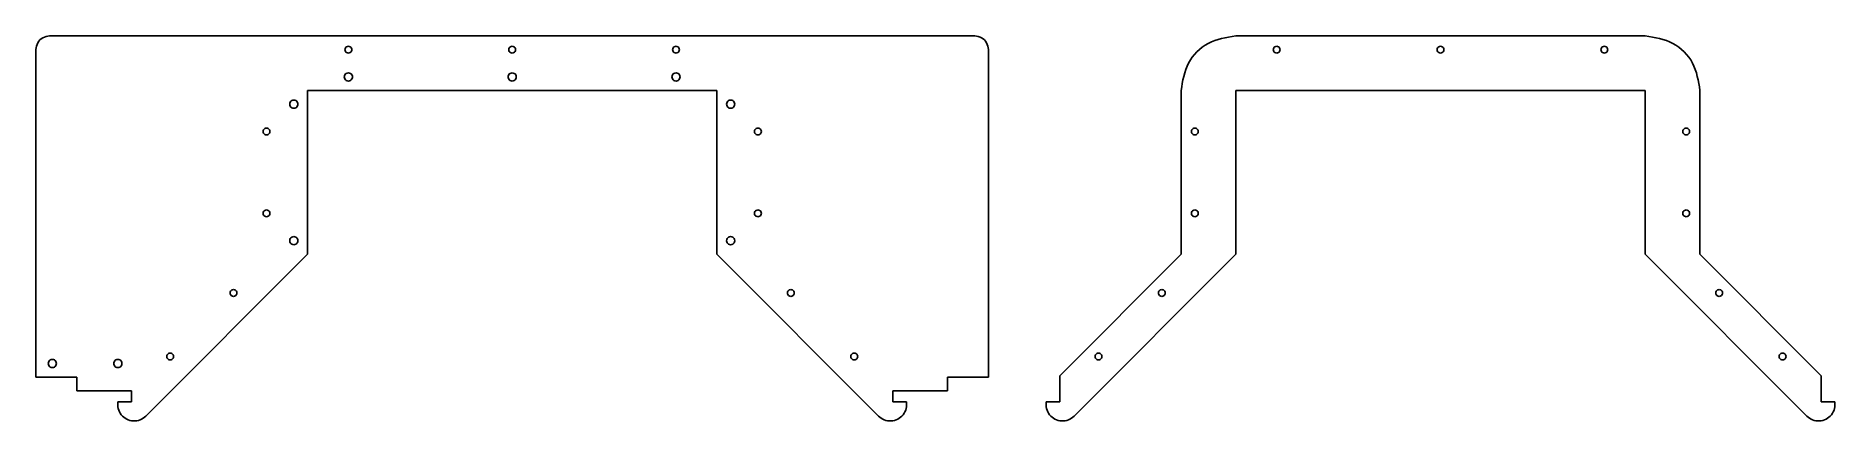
# Model space of a CAD drawing. Extents: x 115 to 774, y 215 to 356.
import ezdxf

# ---------------------------------------------------------------- set-up
doc = ezdxf.new("R2010")
doc.units = 0
doc.layers.add('Goal_Parts_v0', color=7, linetype='CONTINUOUS')

msp = doc.modelspace()

# ---------------------------------------------------------------- linework, layer by layer
at = {"layer": 'Goal_Parts_v0', "color": 7}
for p, q in [((458.803375, 355.91496), (119.966105, 355.91496)), ((704.384545, 355.91496), (554.384845, 355.91496)), ((114.966115, 350.91497), (114.966115, 230.91394)), ((463.803365, 230.91394), (463.803365, 350.91497)), ((214.38489, 275.914485), (214.38489, 335.915)), ((214.38489, 335.915), (364.38459, 335.915)), ((364.38459, 335.915), (364.38459, 275.914485)), ((534.384885, 335.915), (534.384885, 275.914485)), ((554.384845, 275.914485), (554.384845, 335.915)), ((554.384845, 335.915), (704.384545, 335.915)), ((704.384545, 335.915), (704.384545, 275.914485)), ((724.384505, 275.914485), (724.384505, 335.915)), ((155.239085, 216.649935), (214.38489, 275.914485)), ((364.38459, 275.914485), (423.530395, 216.649935)), ((534.384885, 275.914485), (489.966, 231.406065)), ((495.23904, 216.649935), (554.384845, 275.914485)), ((704.384545, 275.914485), (763.53035, 216.649935)), ((768.80339, 231.406065), (724.384505, 275.914485)), ((114.966115, 230.91394), (129.966085, 230.91394)), ((129.966085, 230.91394), (129.966085, 225.91395)), ((448.803395, 225.91395), (448.803395, 230.91394)), ((448.803395, 230.91394), (463.803365, 230.91394)), ((489.966, 231.406065), (489.966, 221.914085)), ((768.80339, 221.914085), (768.80339, 231.406065)), ((129.966085, 225.91395), (149.966045, 225.91395)), ((149.966045, 225.91395), (149.966045, 221.914085)), ((428.803435, 221.914085), (428.803435, 225.91395)), ((428.803435, 225.91395), (448.803395, 225.91395)), ((149.966045, 221.914085), (144.966055, 221.914085)), ((433.803425, 221.914085), (428.803435, 221.914085)), ((489.966, 221.914085), (484.96601, 221.914085)), ((773.80338, 221.914085), (768.80339, 221.914085))]:
    msp.add_line(p, q, dxfattribs=at)
for points, knots in [([(119.966422, 355.915595), (119.090239, 355.778061), (117.363861, 355.507071), (115.374639, 353.517849), (115.103649, 351.791471), (114.966115, 350.915287)], [0, 0, 0, 0, 2.614456, 5.151369, 7.765825, 7.765825, 7.765825, 7.765825]), ([(463.804, 350.915287), (463.666466, 351.791471), (463.395476, 353.517849), (461.406254, 355.507071), (459.679876, 355.778061), (458.803692, 355.915595)], [0, 0, 0, 0, 2.614456, 5.151369, 7.765825, 7.765825, 7.765825, 7.765825]), ([(554.385162, 355.915595), (550.880597, 355.365484), (543.975411, 354.281578), (536.018902, 346.325069), (534.934996, 339.419883), (534.384885, 335.915317)], [0, 0, 0, 0, 10.457328, 20.604494, 31.061822, 31.061822, 31.061822, 31.061822]), ([(724.38514, 335.915317), (723.835029, 339.419883), (722.751123, 346.325069), (714.794614, 354.281578), (707.889428, 355.365484), (704.384862, 355.915595)], [0, 0, 0, 0, 10.457328, 20.604494, 31.061822, 31.061822, 31.061822, 31.061822]), ([(229.385177, 352.165285), (229.164824, 352.130929), (228.730651, 352.063236), (228.252663, 351.565591), (228.075554, 350.916435), (228.252663, 350.260463), (228.730651, 349.78286), (229.385177, 349.60562), (230.039704, 349.78286), (230.517692, 350.260463), (230.694801, 350.916435), (230.517692, 351.565591), (230.039704, 352.063236), (229.605531, 352.130929), (229.385177, 352.165285)], [0, 0, 0, 0, 0.653573, 1.28776, 1.941333, 2.594906, 3.229094, 3.882666, 4.536239, 5.170427, 5.823999, 6.477572, 7.11176, 7.765332, 7.765332, 7.765332, 7.765332]), ([(289.385057, 352.165285), (289.164704, 352.130929), (288.730531, 352.063236), (288.252543, 351.565591), (288.075434, 350.916435), (288.252543, 350.260463), (288.730531, 349.78286), (289.385057, 349.60562), (290.039584, 349.78286), (290.517572, 350.260463), (290.694681, 350.916435), (290.517572, 351.565591), (290.039584, 352.063236), (289.605411, 352.130929), (289.385057, 352.165285)], [0, 0, 0, 0, 0.653573, 1.28776, 1.941333, 2.594906, 3.229094, 3.882666, 4.536239, 5.170427, 5.823999, 6.477572, 7.11176, 7.765332, 7.765332, 7.765332, 7.765332]), ([(349.384937, 352.165285), (349.164584, 352.130929), (348.730411, 352.063236), (348.252423, 351.565591), (348.075314, 350.916435), (348.252423, 350.260463), (348.730411, 349.78286), (349.384938, 349.60562), (350.039464, 349.78286), (350.517452, 350.260463), (350.694561, 350.916435), (350.517452, 351.565591), (350.039464, 352.063236), (349.605291, 352.130929), (349.384937, 352.165285)], [0, 0, 0, 0, 0.653573, 1.28776, 1.941333, 2.594906, 3.229094, 3.882666, 4.536239, 5.170427, 5.823999, 6.477572, 7.11176, 7.765332, 7.765332, 7.765332, 7.765332]), ([(569.385132, 352.165285), (569.164779, 352.130929), (568.730606, 352.063236), (568.252618, 351.565591), (568.075509, 350.916435), (568.252618, 350.260463), (568.730606, 349.78286), (569.385133, 349.60562), (570.039659, 349.78286), (570.517647, 350.260463), (570.694756, 350.916435), (570.517647, 351.565591), (570.039659, 352.063236), (569.605486, 352.130929), (569.385132, 352.165285)], [0, 0, 0, 0, 0.653573, 1.28776, 1.941333, 2.594906, 3.229094, 3.882666, 4.536239, 5.170427, 5.823999, 6.477572, 7.11176, 7.765332, 7.765332, 7.765332, 7.765332]), ([(629.385012, 352.165285), (629.164659, 352.130929), (628.730486, 352.063236), (628.252498, 351.565591), (628.075389, 350.916435), (628.252498, 350.260463), (628.730486, 349.78286), (629.385012, 349.60562), (630.039539, 349.78286), (630.517527, 350.260463), (630.694636, 350.916435), (630.517527, 351.565591), (630.039539, 352.063236), (629.605366, 352.130929), (629.385012, 352.165285)], [0, 0, 0, 0, 0.653573, 1.28776, 1.941333, 2.594906, 3.229094, 3.882666, 4.536239, 5.170427, 5.823999, 6.477572, 7.11176, 7.765332, 7.765332, 7.765332, 7.765332]), ([(689.384892, 352.165285), (689.164539, 352.130929), (688.730366, 352.063236), (688.252378, 351.565591), (688.075269, 350.916435), (688.252378, 350.260463), (688.730366, 349.78286), (689.384893, 349.60562), (690.039419, 349.78286), (690.517407, 350.260463), (690.694516, 350.916435), (690.517407, 351.565591), (690.039419, 352.063236), (689.605246, 352.130929), (689.384892, 352.165285)], [0, 0, 0, 0, 0.653573, 1.28776, 1.941333, 2.594906, 3.229094, 3.882666, 4.536239, 5.170427, 5.823999, 6.477572, 7.11176, 7.765332, 7.765332, 7.765332, 7.765332]), ([(229.385177, 342.415495), (229.120719, 342.374263), (228.599646, 342.293021), (228.025988, 341.695771), (227.81343, 340.916684), (228.025988, 340.129418), (228.599646, 339.556222), (229.385177, 339.343507), (230.170709, 339.556222), (230.744367, 340.129418), (230.956925, 340.916684), (230.744367, 341.695771), (230.170709, 342.293021), (229.649636, 342.374263), (229.385177, 342.415495)], [0, 0, 0, 0, 0.784387, 1.545509, 2.329896, 3.114282, 3.875404, 4.659791, 5.444178, 6.2053, 6.989687, 7.774073, 8.535195, 9.319582, 9.319582, 9.319582, 9.319582]), ([(289.385057, 342.415495), (289.120599, 342.374263), (288.599526, 342.293021), (288.025868, 341.695771), (287.81331, 340.916684), (288.025868, 340.129418), (288.599526, 339.556222), (289.385058, 339.343507), (290.170589, 339.556222), (290.744247, 340.129418), (290.956805, 340.916684), (290.744247, 341.695771), (290.170589, 342.293021), (289.649516, 342.374263), (289.385057, 342.415495)], [0, 0, 0, 0, 0.784387, 1.545509, 2.329896, 3.114282, 3.875404, 4.659791, 5.444178, 6.2053, 6.989687, 7.774073, 8.535195, 9.319582, 9.319582, 9.319582, 9.319582]), ([(349.384937, 342.415495), (349.120479, 342.374263), (348.599406, 342.293021), (348.025748, 341.695771), (347.81319, 340.916684), (348.025748, 340.129418), (348.599406, 339.556222), (349.384938, 339.343507), (350.170469, 339.556222), (350.744127, 340.129418), (350.956685, 340.916684), (350.744127, 341.695771), (350.170469, 342.293021), (349.649396, 342.374263), (349.384937, 342.415495)], [0, 0, 0, 0, 0.784387, 1.545509, 2.329896, 3.114282, 3.875404, 4.659791, 5.444178, 6.2053, 6.989687, 7.774073, 8.535195, 9.319582, 9.319582, 9.319582, 9.319582]), ([(209.385217, 332.415515), (209.120759, 332.374283), (208.599686, 332.293041), (208.026028, 331.695791), (207.81347, 330.916704), (208.026028, 330.129438), (208.599686, 329.556242), (209.385217, 329.343527), (210.170749, 329.556242), (210.744407, 330.129438), (210.956965, 330.916704), (210.744407, 331.695791), (210.170749, 332.293041), (209.649676, 332.374283), (209.385217, 332.415515)], [0, 0, 0, 0, 0.784387, 1.545509, 2.329896, 3.114282, 3.875404, 4.659791, 5.444178, 6.2053, 6.989687, 7.774073, 8.535195, 9.319582, 9.319582, 9.319582, 9.319582]), ([(369.384897, 332.415515), (369.120439, 332.374283), (368.599366, 332.293041), (368.025708, 331.695791), (367.81315, 330.916704), (368.025708, 330.129438), (368.599366, 329.556242), (369.384897, 329.343527), (370.170429, 329.556242), (370.744087, 330.129438), (370.956645, 330.916704), (370.744087, 331.695791), (370.170429, 332.293041), (369.649356, 332.374283), (369.384897, 332.415515)], [0, 0, 0, 0, 0.784387, 1.545509, 2.329896, 3.114282, 3.875404, 4.659791, 5.444178, 6.2053, 6.989687, 7.774073, 8.535195, 9.319582, 9.319582, 9.319582, 9.319582]), ([(199.385237, 322.165345), (199.164884, 322.130989), (198.730711, 322.063296), (198.252723, 321.565651), (198.075614, 320.916495), (198.252723, 320.260523), (198.730711, 319.78292), (199.385237, 319.60568), (200.039764, 319.78292), (200.517752, 320.260523), (200.694861, 320.916495), (200.517752, 321.565651), (200.039764, 322.063296), (199.605591, 322.130989), (199.385237, 322.165345)], [0, 0, 0, 0, 0.653573, 1.28776, 1.941333, 2.594906, 3.229094, 3.882666, 4.536239, 5.170427, 5.823999, 6.477572, 7.11176, 7.765332, 7.765332, 7.765332, 7.765332]), ([(379.384877, 322.165345), (379.164524, 322.130989), (378.730351, 322.063296), (378.252363, 321.565651), (378.075254, 320.916495), (378.252363, 320.260523), (378.730351, 319.78292), (379.384878, 319.60568), (380.039404, 319.78292), (380.517392, 320.260523), (380.694501, 320.916495), (380.517392, 321.565651), (380.039404, 322.063296), (379.605231, 322.130989), (379.384877, 322.165345)], [0, 0, 0, 0, 0.653573, 1.28776, 1.941333, 2.594906, 3.229094, 3.882666, 4.536239, 5.170427, 5.823999, 6.477572, 7.11176, 7.765332, 7.765332, 7.765332, 7.765332]), ([(539.385192, 322.165345), (539.164839, 322.130989), (538.730666, 322.063296), (538.252678, 321.565651), (538.075569, 320.916495), (538.252678, 320.260523), (538.730666, 319.78292), (539.385192, 319.60568), (540.039719, 319.78292), (540.517707, 320.260523), (540.694816, 320.916495), (540.517707, 321.565651), (540.039719, 322.063296), (539.605546, 322.130989), (539.385192, 322.165345)], [0, 0, 0, 0, 0.653573, 1.28776, 1.941333, 2.594906, 3.229094, 3.882666, 4.536239, 5.170427, 5.823999, 6.477572, 7.11176, 7.765332, 7.765332, 7.765332, 7.765332]), ([(719.384832, 322.165345), (719.164479, 322.130989), (718.730306, 322.063296), (718.252318, 321.565651), (718.075209, 320.916495), (718.252318, 320.260523), (718.730306, 319.78292), (719.384833, 319.60568), (720.039359, 319.78292), (720.517347, 320.260523), (720.694456, 320.916495), (720.517347, 321.565651), (720.039359, 322.063296), (719.605186, 322.130989), (719.384832, 322.165345)], [0, 0, 0, 0, 0.653573, 1.28776, 1.941333, 2.594906, 3.229094, 3.882666, 4.536239, 5.170427, 5.823999, 6.477572, 7.11176, 7.765332, 7.765332, 7.765332, 7.765332]), ([(199.385237, 292.16477), (199.164884, 292.130414), (198.730711, 292.062721), (198.252723, 291.565076), (198.075614, 290.91592), (198.252723, 290.259948), (198.730711, 289.782345), (199.385237, 289.605105), (200.039764, 289.782345), (200.517752, 290.259948), (200.694861, 290.91592), (200.517752, 291.565076), (200.039764, 292.062721), (199.605591, 292.130414), (199.385237, 292.16477)], [0, 0, 0, 0, 0.653573, 1.28776, 1.941333, 2.594906, 3.229094, 3.882666, 4.536239, 5.170427, 5.823999, 6.477572, 7.11176, 7.765332, 7.765332, 7.765332, 7.765332]), ([(379.384877, 292.16477), (379.164524, 292.130414), (378.730351, 292.062721), (378.252363, 291.565076), (378.075254, 290.91592), (378.252363, 290.259948), (378.730351, 289.782345), (379.384878, 289.605105), (380.039404, 289.782345), (380.517392, 290.259948), (380.694501, 290.91592), (380.517392, 291.565076), (380.039404, 292.062721), (379.605231, 292.130414), (379.384877, 292.16477)], [0, 0, 0, 0, 0.653573, 1.28776, 1.941333, 2.594906, 3.229094, 3.882666, 4.536239, 5.170427, 5.823999, 6.477572, 7.11176, 7.765332, 7.765332, 7.765332, 7.765332]), ([(539.385192, 292.16477), (539.164839, 292.130414), (538.730666, 292.062721), (538.252678, 291.565076), (538.075569, 290.91592), (538.252678, 290.259948), (538.730666, 289.782345), (539.385192, 289.605105), (540.039719, 289.782345), (540.517707, 290.259948), (540.694816, 290.91592), (540.517707, 291.565076), (540.039719, 292.062721), (539.605546, 292.130414), (539.385192, 292.16477)], [0, 0, 0, 0, 0.653573, 1.28776, 1.941333, 2.594906, 3.229094, 3.882666, 4.536239, 5.170427, 5.823999, 6.477572, 7.11176, 7.765332, 7.765332, 7.765332, 7.765332]), ([(719.384832, 292.16477), (719.164479, 292.130414), (718.730306, 292.062721), (718.252318, 291.565076), (718.075209, 290.91592), (718.252318, 290.259948), (718.730306, 289.782345), (719.384832, 289.605105), (720.039359, 289.782345), (720.517347, 290.259948), (720.694456, 290.91592), (720.517347, 291.565076), (720.039359, 292.062721), (719.605186, 292.130414), (719.384832, 292.16477)], [0, 0, 0, 0, 0.653573, 1.28776, 1.941333, 2.594906, 3.229094, 3.882666, 4.536239, 5.170427, 5.823999, 6.477572, 7.11176, 7.765332, 7.765332, 7.765332, 7.765332]), ([(209.385217, 282.41498), (209.120759, 282.373748), (208.599686, 282.292506), (208.026028, 281.695256), (207.81347, 280.916169), (208.026028, 280.128903), (208.599686, 279.555707), (209.385218, 279.342992), (210.170749, 279.555707), (210.744407, 280.128903), (210.956965, 280.916169), (210.744407, 281.695256), (210.170749, 282.292506), (209.649676, 282.373748), (209.385217, 282.41498)], [0, 0, 0, 0, 0.784387, 1.545509, 2.329896, 3.114282, 3.875404, 4.659791, 5.444178, 6.2053, 6.989687, 7.774073, 8.535195, 9.319582, 9.319582, 9.319582, 9.319582]), ([(369.384897, 282.41498), (369.120439, 282.373748), (368.599366, 282.292506), (368.025708, 281.695256), (367.81315, 280.916169), (368.025708, 280.128903), (368.599366, 279.555707), (369.384897, 279.342992), (370.170429, 279.555707), (370.744087, 280.128903), (370.956645, 280.916169), (370.744087, 281.695256), (370.170429, 282.292506), (369.649356, 282.373748), (369.384897, 282.41498)], [0, 0, 0, 0, 0.784387, 1.545509, 2.329896, 3.114282, 3.875404, 4.659791, 5.444178, 6.2053, 6.989687, 7.774073, 8.535195, 9.319582, 9.319582, 9.319582, 9.319582]), ([(187.327857, 263.01573), (187.107504, 262.981374), (186.673331, 262.913681), (186.195343, 262.416036), (186.018234, 261.76688), (186.195343, 261.110908), (186.673331, 260.633305), (187.327858, 260.456065), (187.982384, 260.633305), (188.460372, 261.110908), (188.637481, 261.76688), (188.460372, 262.416036), (187.982384, 262.913681), (187.548211, 262.981374), (187.327857, 263.01573)], [0, 0, 0, 0, 0.653573, 1.28776, 1.941333, 2.594906, 3.229094, 3.882666, 4.536239, 5.170427, 5.823999, 6.477572, 7.11176, 7.765332, 7.765332, 7.765332, 7.765332]), ([(391.442257, 263.01573), (391.221904, 262.981374), (390.787731, 262.913681), (390.309743, 262.416036), (390.132634, 261.76688), (390.309743, 261.110908), (390.787731, 260.633305), (391.442258, 260.456065), (392.096784, 260.633305), (392.574772, 261.110908), (392.751881, 261.76688), (392.574772, 262.416036), (392.096784, 262.913681), (391.662611, 262.981374), (391.442257, 263.01573)], [0, 0, 0, 0, 0.653573, 1.28776, 1.941333, 2.594906, 3.229094, 3.882666, 4.536239, 5.170427, 5.823999, 6.477572, 7.11176, 7.765332, 7.765332, 7.765332, 7.765332]), ([(527.327812, 263.01573), (527.107459, 262.981374), (526.673286, 262.913681), (526.195298, 262.416036), (526.018189, 261.76688), (526.195298, 261.110908), (526.673286, 260.633305), (527.327812, 260.456065), (527.982339, 260.633305), (528.460327, 261.110908), (528.637436, 261.76688), (528.460327, 262.416036), (527.982339, 262.913681), (527.548166, 262.981374), (527.327812, 263.01573)], [0, 0, 0, 0, 0.653573, 1.28776, 1.941333, 2.594906, 3.229094, 3.882666, 4.536239, 5.170427, 5.823999, 6.477572, 7.11176, 7.765332, 7.765332, 7.765332, 7.765332]), ([(731.442212, 263.01573), (731.221859, 262.981374), (730.787686, 262.913681), (730.309698, 262.416036), (730.132589, 261.76688), (730.309698, 261.110908), (730.787686, 260.633305), (731.442212, 260.456065), (732.096739, 260.633305), (732.574727, 261.110908), (732.751836, 261.76688), (732.574727, 262.416036), (732.096739, 262.913681), (731.662566, 262.981374), (731.442212, 263.01573)], [0, 0, 0, 0, 0.653573, 1.28776, 1.941333, 2.594906, 3.229094, 3.882666, 4.536239, 5.170427, 5.823999, 6.477572, 7.11176, 7.765332, 7.765332, 7.765332, 7.765332]), ([(120.965913, 237.41507), (120.701454, 237.373838), (120.180381, 237.292596), (119.606723, 236.695346), (119.394165, 235.916259), (119.606723, 235.128993), (120.180381, 234.555797), (120.965913, 234.343082), (121.751444, 234.555797), (122.325102, 235.128993), (122.53766, 235.916259), (122.325102, 236.695346), (121.751444, 237.292596), (121.230371, 237.373838), (120.965913, 237.41507)], [0, 0, 0, 0, 0.784387, 1.545509, 2.329896, 3.114282, 3.875404, 4.659791, 5.444178, 6.2053, 6.989687, 7.774073, 8.535195, 9.319582, 9.319582, 9.319582, 9.319582]), ([(144.966373, 237.41507), (144.701914, 237.373838), (144.180841, 237.292596), (143.607183, 236.695346), (143.394625, 235.916259), (143.607183, 235.128993), (144.180841, 234.555797), (144.966373, 234.343082), (145.751904, 234.555797), (146.325562, 235.128993), (146.53812, 235.916259), (146.325562, 236.695346), (145.751904, 237.292596), (145.230831, 237.373838), (144.966373, 237.41507)], [0, 0, 0, 0, 0.784387, 1.545509, 2.329896, 3.114282, 3.875404, 4.659791, 5.444178, 6.2053, 6.989687, 7.774073, 8.535195, 9.319582, 9.319582, 9.319582, 9.319582]), ([(164.101462, 239.74171), (163.881109, 239.707354), (163.446936, 239.639661), (162.968948, 239.142016), (162.791839, 238.49286), (162.968948, 237.836888), (163.446936, 237.359285), (164.101463, 237.182045), (164.755989, 237.359285), (165.233977, 237.836888), (165.411086, 238.49286), (165.233977, 239.142016), (164.755989, 239.639661), (164.321816, 239.707354), (164.101462, 239.74171)], [0, 0, 0, 0, 0.653573, 1.28776, 1.941333, 2.594906, 3.229094, 3.882666, 4.536239, 5.170427, 5.823999, 6.477572, 7.11176, 7.765332, 7.765332, 7.765332, 7.765332]), ([(414.668652, 239.74171), (414.448299, 239.707354), (414.014126, 239.639661), (413.536138, 239.142016), (413.359029, 238.49286), (413.536138, 237.836888), (414.014126, 237.359285), (414.668652, 237.182045), (415.323179, 237.359285), (415.801167, 237.836888), (415.978276, 238.49286), (415.801167, 239.142016), (415.323179, 239.639661), (414.889006, 239.707354), (414.668652, 239.74171)], [0, 0, 0, 0, 0.653573, 1.28776, 1.941333, 2.594906, 3.229094, 3.882666, 4.536239, 5.170427, 5.823999, 6.477572, 7.11176, 7.765332, 7.765332, 7.765332, 7.765332]), ([(504.101417, 239.74171), (503.881064, 239.707354), (503.446891, 239.639661), (502.968903, 239.142016), (502.791794, 238.49286), (502.968903, 237.836888), (503.446891, 237.359285), (504.101418, 237.182045), (504.755944, 237.359285), (505.233932, 237.836888), (505.411041, 238.49286), (505.233932, 239.142016), (504.755944, 239.639661), (504.321771, 239.707354), (504.101417, 239.74171)], [0, 0, 0, 0, 0.653573, 1.28776, 1.941333, 2.594906, 3.229094, 3.882666, 4.536239, 5.170427, 5.823999, 6.477572, 7.11176, 7.765332, 7.765332, 7.765332, 7.765332]), ([(754.668607, 239.74171), (754.448254, 239.707354), (754.014081, 239.639661), (753.536093, 239.142016), (753.358984, 238.49286), (753.536093, 237.836888), (754.014081, 237.359285), (754.668607, 237.182045), (755.323134, 237.359285), (755.801122, 237.836888), (755.978231, 238.49286), (755.801122, 239.142016), (755.323134, 239.639661), (754.888961, 239.707354), (754.668607, 239.74171)], [0, 0, 0, 0, 0.653573, 1.28776, 1.941333, 2.594906, 3.229094, 3.882666, 4.536239, 5.170427, 5.823999, 6.477572, 7.11176, 7.765332, 7.765332, 7.765332, 7.765332]), ([(144.966124, 221.913985), (144.932092, 221.053674), (144.864714, 219.350371), (146.095511, 217.019705), (148.099075, 215.371981), (150.606774, 214.708122), (153.217447, 215.070409), (154.560648, 216.119978), (155.239076, 216.650098)], [0, 0, 0, 0, 2.544457, 5.037694, 7.582151, 10.126608, 12.619845, 15.164302, 15.164302, 15.164302, 15.164302]), ([(423.531461, 216.649659), (424.209943, 216.119606), (425.553252, 215.07017), (428.163966, 214.708144), (430.671603, 215.372256), (432.675006, 217.020184), (433.905572, 219.350978), (433.838022, 221.054278), (433.803904, 221.914587)], [0, 0, 0, 0, 2.544461, 5.037704, 7.582165, 10.126627, 12.61987, 15.164331, 15.164331, 15.164331, 15.164331]), ([(484.966079, 221.913985), (484.932047, 221.053674), (484.864669, 219.350371), (486.095466, 217.019705), (488.09903, 215.371981), (490.606729, 214.708122), (493.217402, 215.070409), (494.560603, 216.119978), (495.239031, 216.650098)], [0, 0, 0, 0, 2.544457, 5.037694, 7.582151, 10.126608, 12.619845, 15.164302, 15.164302, 15.164302, 15.164302]), ([(763.531416, 216.649659), (764.209898, 216.119606), (765.553207, 215.07017), (768.163921, 214.708144), (770.671558, 215.372256), (772.674961, 217.020184), (773.905527, 219.350978), (773.837977, 221.054278), (773.803859, 221.914587)], [0, 0, 0, 0, 2.544461, 5.037704, 7.582165, 10.126627, 12.61987, 15.164331, 15.164331, 15.164331, 15.164331])]:
    msp.add_open_spline(points, degree=3, knots=knots, dxfattribs=at)

doc.saveas('drawing.dxf')
